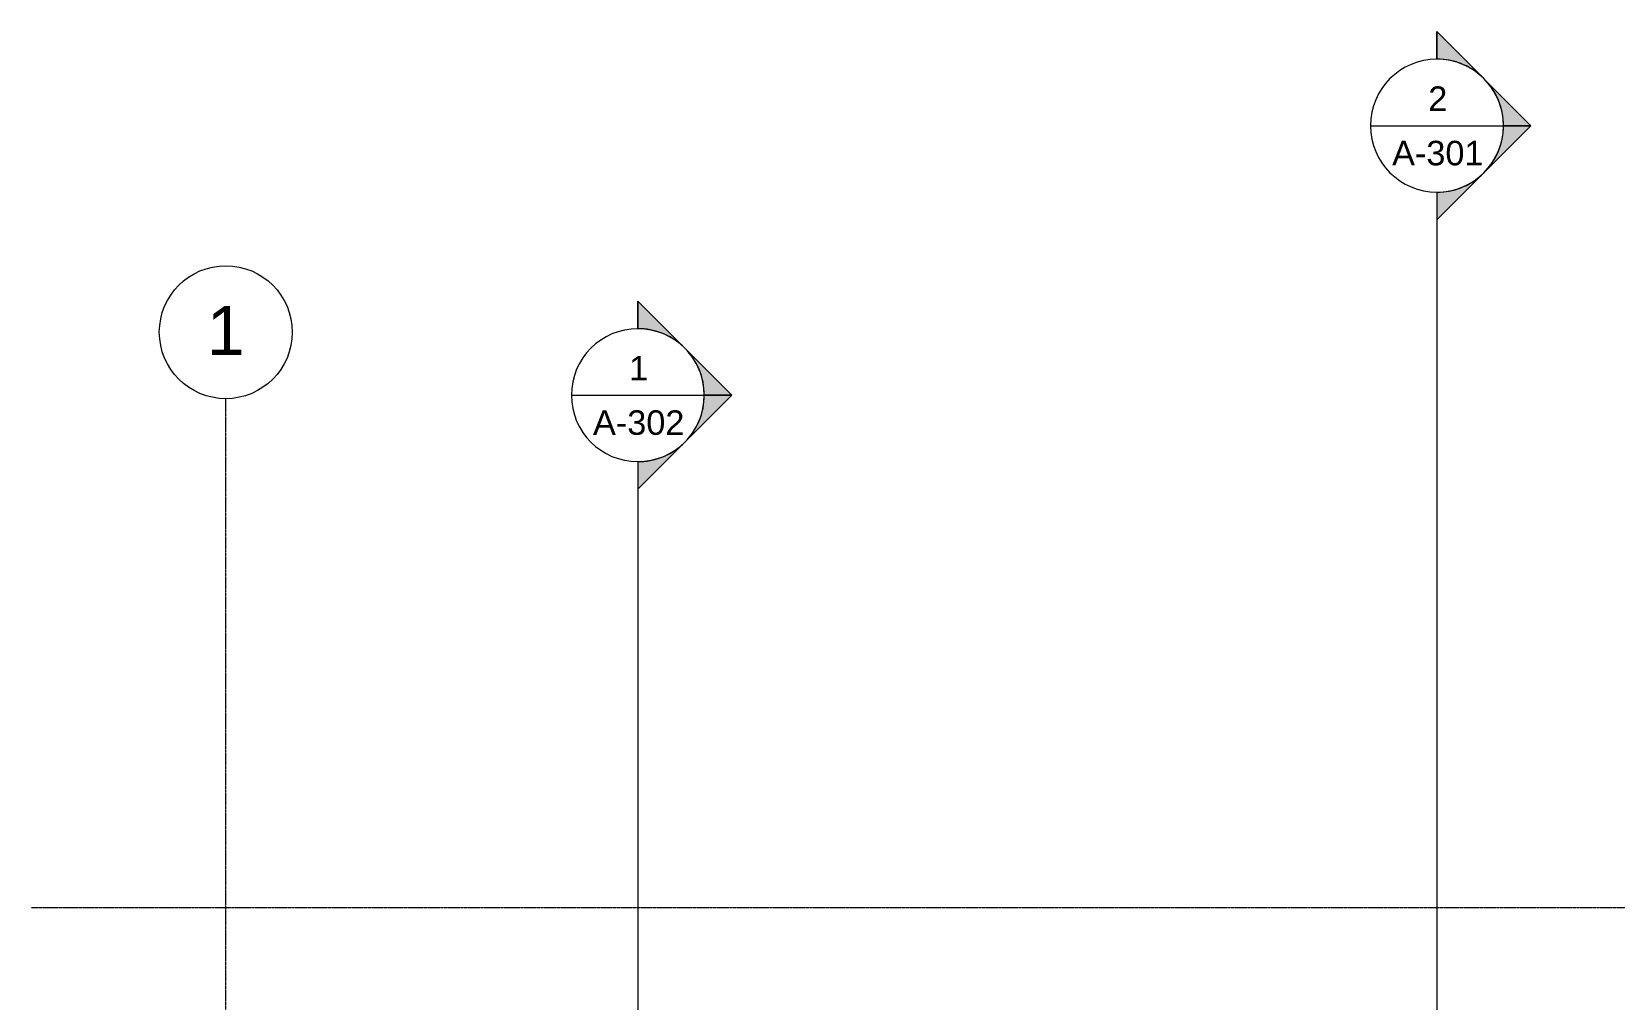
# Model space of a CAD drawing. Header units: inches. Extents: x 20426 to 92531, y -195 to 750.
# Drawn here: x 23922 to 24684, y 285 to 750 of the extents above; entities that cross this region are included whole.
import ezdxf

# ---------------------------------------------------------------- set-up
doc = ezdxf.new("R2010")
doc.units = ezdxf.units.IN
doc.header["$MEASUREMENT"] = 0
doc.linetypes.add('Grid Line 1_2_', pattern=[0.875, 0.5, -0.125, 0.125, -0.125])
for name, color, linetype, lineweight in [('A-FLOR-LEVL', 51, 'Continuous', 9), ('G-ANNO-SYMB', 111, 'Continuous', 9), ('S-GRID', 1, 'Continuous', 9), ('S-GRID-IDEN', 1, 'Continuous', 9)]:
    doc.layers.add(name, color=color, linetype=linetype, lineweight=lineweight)
doc.styles.add('Arial_1', font='arial.ttf', dxfattribs={"height": 23.60479})
doc.styles.add('Arial_2', font='arial.ttf', dxfattribs={"height": 11.802395})

# ---------------------------------------------------------------- blocks, each defined once
blk = doc.blocks.new('Section - Section Head - Filled-1526-Elevation - South')
at = {"layer": 'G-ANNO-SYMB'}
h = blk.add_hatch(color=256, dxfattribs=at)
edge = h.paths.add_edge_path(flags=0)
edge.add_arc((25390.9, 577.16), 32.04, 47.9216, 90)
edge.add_line((25390.9, 609.2), (25390.9, 622.41))
edge.add_line((25390.9, 622.41), (25412.37, 600.94))
h = blk.add_hatch(color=256, dxfattribs=at)
edge = h.paths.add_edge_path(flags=0)
edge.add_line((25413.53, 599.78), (25436.15, 577.16))
edge.add_line((25436.15, 577.16), (25422.9, 577.16))
edge.add_arc((25390.9, 577.16), 32, 0, 45)
h = blk.add_hatch(color=256, dxfattribs=at)
edge = h.paths.add_edge_path(flags=0)
edge.add_arc((25390.9, 577.16), 32, 315, 360)
edge.add_line((25422.9, 577.16), (25436.15, 577.16))
edge.add_line((25436.15, 577.16), (25413.53, 554.53))
h = blk.add_hatch(color=256, dxfattribs=at)
edge = h.paths.add_edge_path(flags=0)
edge.add_line((25412.37, 553.37), (25390.9, 531.9))
edge.add_line((25390.9, 531.9), (25390.9, 545.12))
edge.add_arc((25390.9, 577.16), 32.04, 270, 312.0784)
for p, q in [((25436.15, 577.16), (25390.9, 622.41)), ((25390.9, 609.16), (25390.9, 622.41)), ((25412.37, 600.94), (25390.9, 622.41)), ((25390.9, 622.41), (25390.9, 609.2)), ((25436.15, 577.16), (25413.53, 599.78)), ((25436.15, 577.16), (25390.9, 531.9)), ((25413.53, 554.53), (25436.15, 577.16)), ((25422.9, 577.16), (25436.15, 577.16)), ((25436.15, 577.16), (25422.9, 577.16)), ((25390.9, 531.9), (25412.37, 553.37)), ((25390.9, 545.16), (25390.9, 531.9)), ((25390.9, 545.12), (25390.9, 531.9))]:
    blk.add_line(p, q, dxfattribs=at)
for radius, start, end in [(32, 90, 270), (32.04, 47.9216, 90), (32, 270, 90), (32, 0, 45), (32, 315, 360), (32.04, 270, 312.0784)]:
    blk.add_arc((25390.9, 577.16), radius, start, end, dxfattribs=at)
blk = doc.blocks.new('Grid - Grid Head - Circle-14747-Elevation - South')
at = {"layer": 'S-GRID-IDEN'}
blk.add_circle((22796.39, 605.76), 32, dxfattribs=at)

msp = doc.modelspace()

# ---------------------------------------------------------------- linework, layer by layer
at = {"layer": 'A-FLOR-LEVL', "linetype": 'Grid Line 1_2_'}
msp.add_line((23922.49, 328.83), (28374.34, 328.83), dxfattribs=at)
at = {"layer": 'G-ANNO-SYMB'}
for p, q in [((24567.03, 705.16), (24631.03, 705.16)), ((24599.03, 673.16), (24599.03, -54.82)), ((24182.33, 575.45), (24246.33, 575.45)), ((24214.33, 543.45), (24214.33, -182.82))]:
    msp.add_line(p, q, dxfattribs=at)
at = {"layer": 'S-GRID', "linetype": 'Grid Line 1_2_'}
msp.add_line((24015.96, -132), (24015.96, 573.76), dxfattribs=at)

# ---------------------------------------------------------------- block references
at = {"layer": 'G-ANNO-SYMB'}
for p in [(-791.87, 128), (-1176.57, -1.71)]:
    msp.add_blockref('Section - Section Head - Filled-1526-Elevation - South', p, dxfattribs=at)
at = {"layer": 'S-GRID-IDEN'}
msp.add_blockref('Grid - Grid Head - Circle-14747-Elevation - South', (1219.57, 0), dxfattribs=at)

# ---------------------------------------------------------------- texts
at = {"layer": 'G-ANNO-SYMB', "attachment_point": 2, "line_spacing_factor": 0.938532, "style": 'Arial_2'}
for s, insert, char_height, width in [('2', (24599.44, 724.05), 11.8, 10.944), ('A-301', (24599.44, 697.87), 11.802, 52.416), ('1', (24214.74, 594.34), 11.8, 10.944), ('A-302', (24214.74, 568.16), 11.802, 52.416)]:
    msp.add_mtext(s, dxfattribs=dict(at, insert=insert, char_height=char_height, width=width))

# ---------------------------------------------------------------- next in the draw order: texts
at = {"layer": 'S-GRID-IDEN', "insert": (24015.96, 618.35), "char_height": 23.6, "width": 21.888, "attachment_point": 2, "line_spacing_factor": 0.938532, "style": 'Arial_1', "bg_fill": 3, "box_fill_scale": 1.25, "bg_fill_color": 0, "bg_fill_transparency": 0}
msp.add_mtext('1', dxfattribs=at)

doc.saveas('drawing.dxf')
